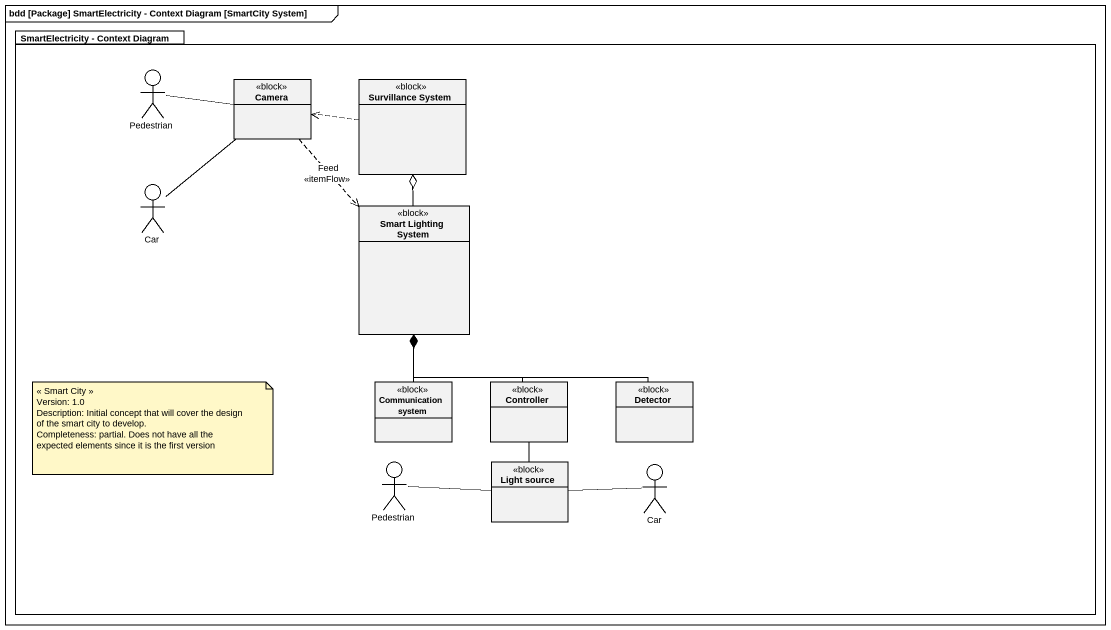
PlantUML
@startuml
mainframe bdd [Package] SmartElectricity - Context Diagram [SmartCity System]
allowmixing
hide circle
hide empty members
package "SmartElectricity - Context Diagram" as SmartElectricity_Context {
  actor Pedestrian
  class Camera <<block>>
  class "Survillance System" as Survillance_System <<block>>
  actor Car
  class "Smart Lighting System" as Smart_Lighting_System <<block>>
  class "Communication system" as Communication_system <<block>>
  class Controller <<block>>
  class Detector <<block>>
  actor "Pedestrian" as Pedestrian_2
  class "Light source" as Light_source <<block>>
  actor "Car" as Car_2
}
Pedestrian -right- Camera
Camera ..> Smart_Lighting_System : Feed\n<<itemFlow>>
Survillance_System .left.> Camera
Car -up- Camera
Smart_Lighting_System -up-o Survillance_System
Communication_system -up-* Smart_Lighting_System
Controller -up-* Smart_Lighting_System
Detector -left-* Smart_Lighting_System
Pedestrian_2 -right- Light_source
Light_source -up- Controller
Car_2 -left- Light_source
note as N1
  << Smart City >>
  Version: 1.0
  Description: Initial concept that will cover the design of the smart city to develop.
  Completeness: partial. Does not have all the expected elements since it is the first version
end note
@enduml
